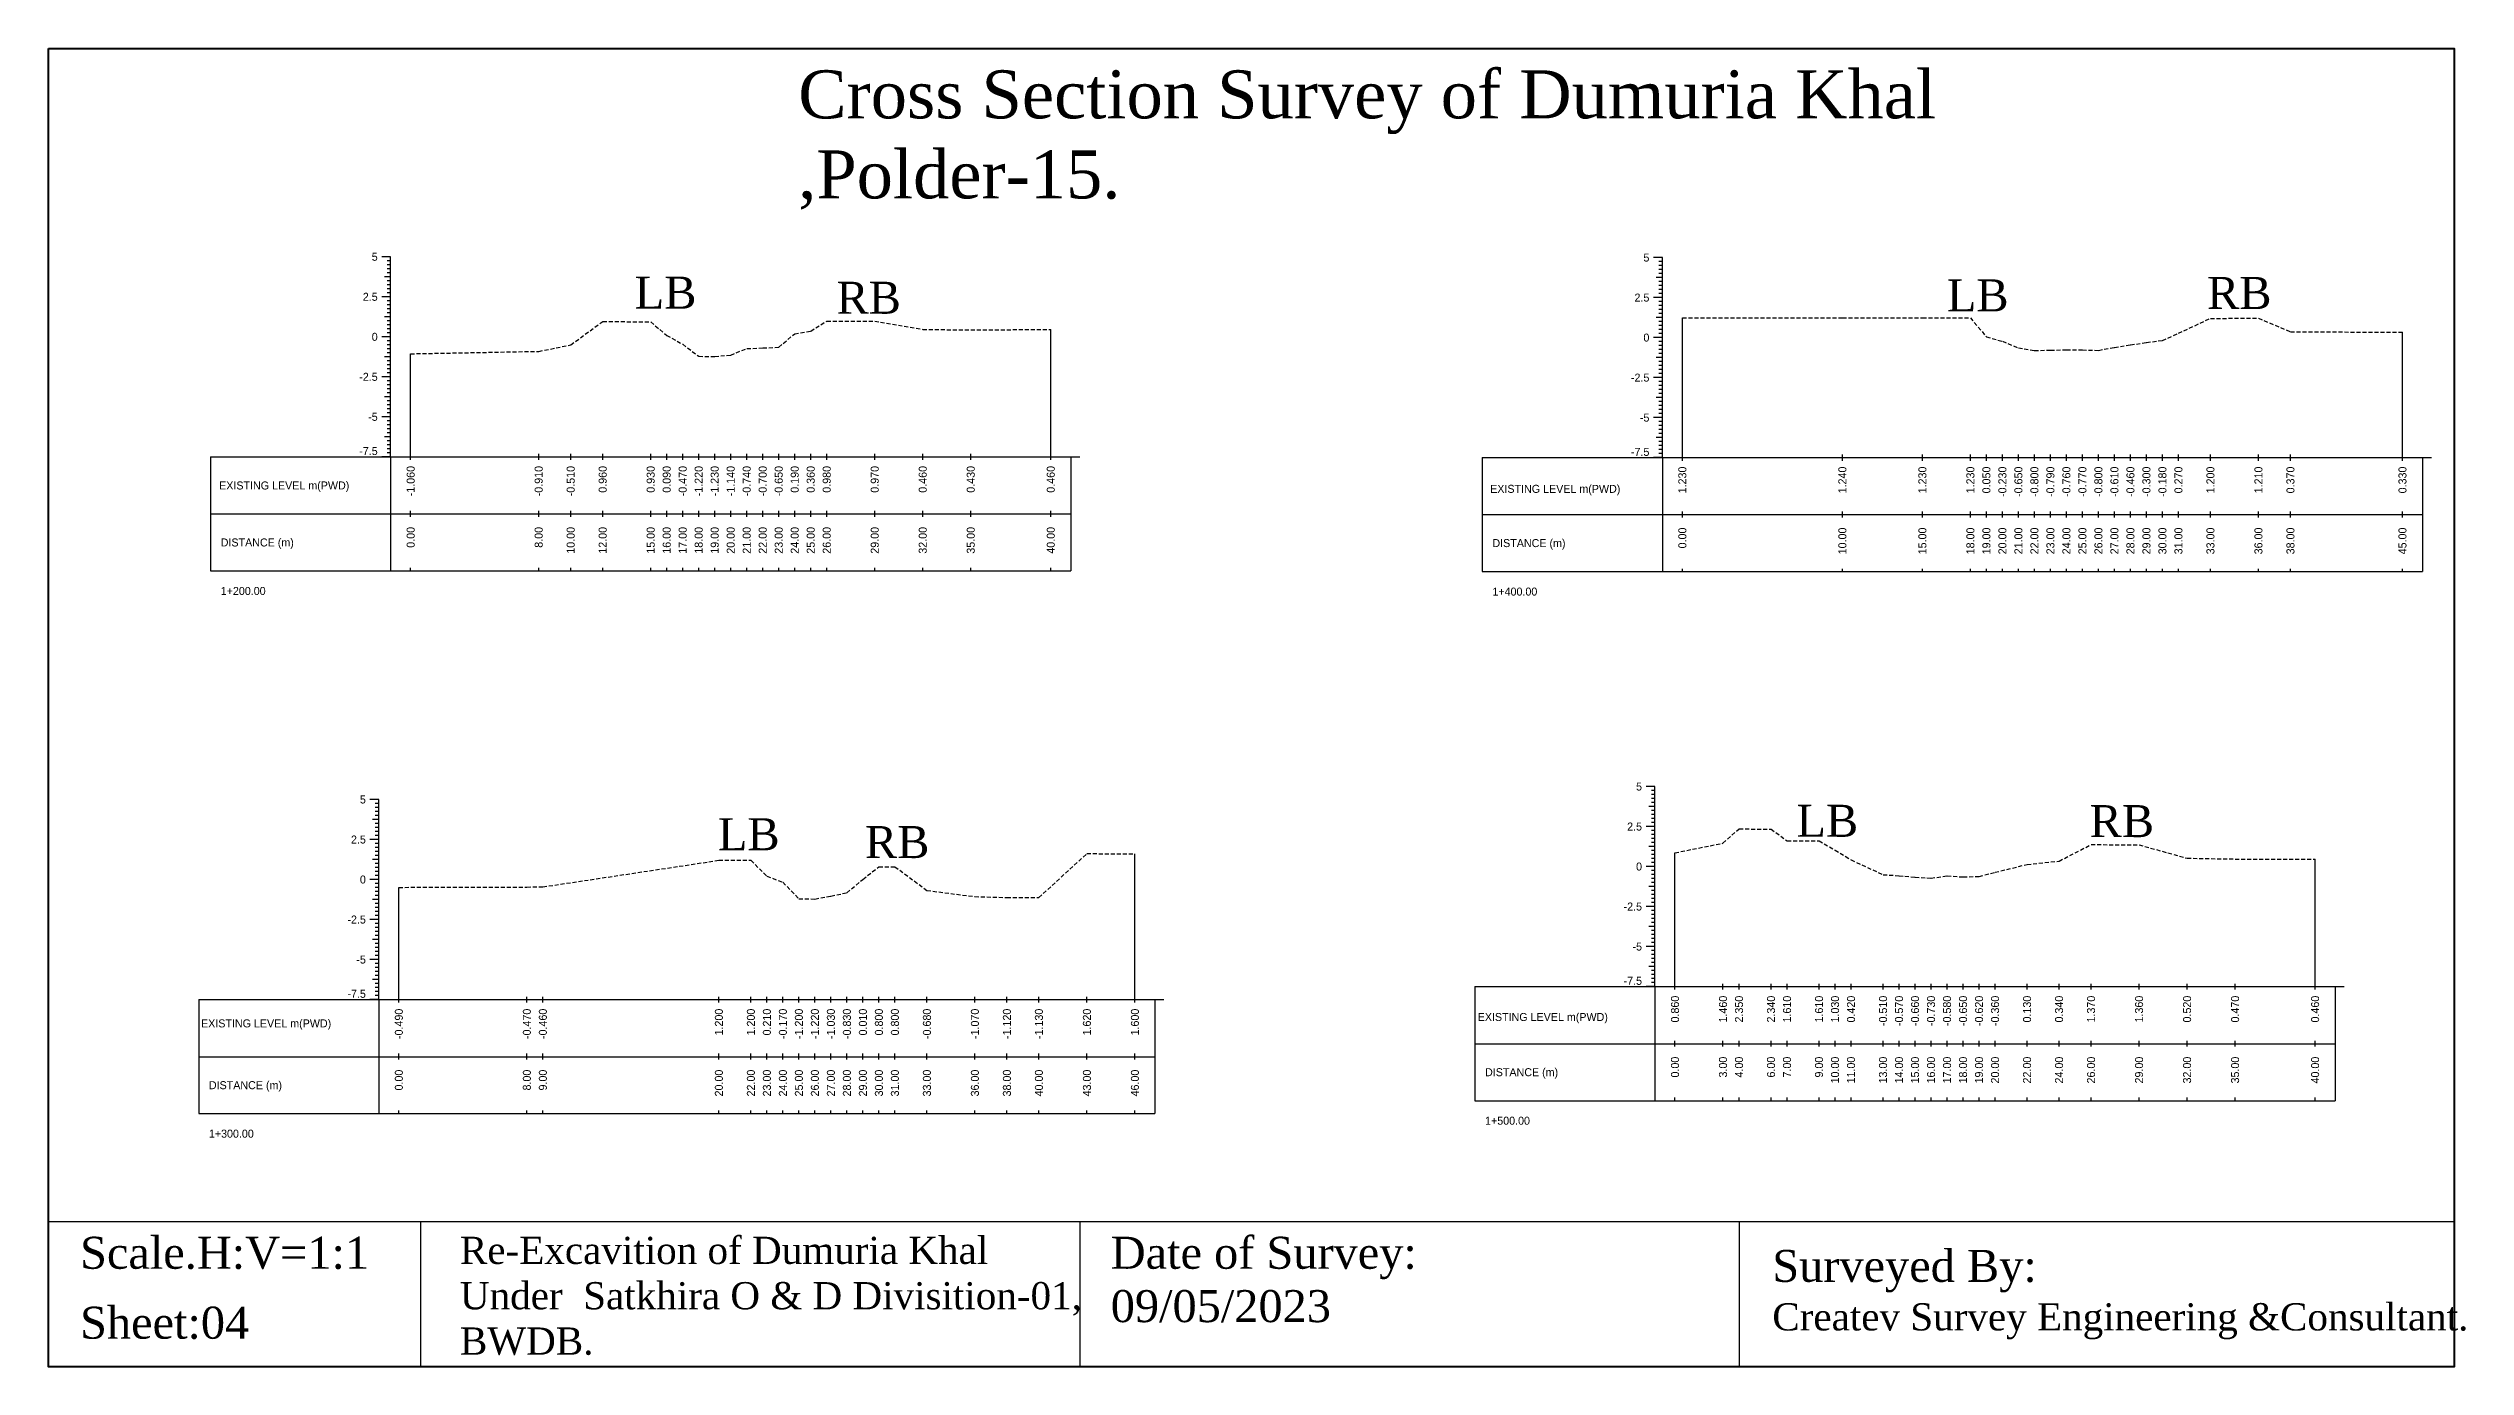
# Model space of a CAD drawing. Header units: inches. Extents: x 2917 to 4535, y -1482 to -1060.
# Drawn here: x 2917.3 to 3068.3, y -1445.1 to -1362.7 of the extents above; entities that cross this region are included whole.
import ezdxf
from ezdxf.enums import TextEntityAlignment as Align

# ---------------------------------------------------------------- set-up
doc = ezdxf.new("R2010")
doc.units = ezdxf.units.IN
doc.header["$MEASUREMENT"] = 0
doc.linetypes.add('HIDDEN', pattern=[0.375, 0.25, -0.125])
doc.layers.add('CS_Drawing', color=7, linetype='Continuous')
doc.layers.add('GL', color=3, linetype='HIDDEN')
doc.styles.add('romans', font='romans.shx')

msp = doc.modelspace()

# ---------------------------------------------------------------- linework, layer by layer
at = {"color": 4, "lineweight": 40}
msp.add_lwpolyline([(2917.28, -1362.74), (3067.62, -1362.74), (3067.62, -1445.11), (2917.28, -1445.11)], close=True, dxfattribs=at)
for points in [[(3067.62, -1362.74), (3067.62, -1445.11)], [(2917.28, -1436.03), (3067.62, -1436.03)], [(2917.28, -1436.03), (2917.28, -1445.11)], [(2940.53, -1436.03), (2940.53, -1445.11)], [(2981.73, -1436.03), (2981.73, -1445.11)], [(3022.93, -1436.03), (3022.93, -1445.11)]]:
    msp.add_lwpolyline(points)
at = {"layer": 'CS_Drawing'}
for p, q in [((2938.67, -1375.76), (2938.11, -1375.76)), ((2938.67, -1375.76), (2938.28, -1375.76)), ((2938.67, -1375.76), (2938.45, -1375.76)), ((2938.67, -1376.01), (2938.45, -1376.01)), ((2938.67, -1388.26), (2938.67, -1375.76)), ((3018.14, -1375.81), (3017.58, -1375.81)), ((3018.14, -1375.81), (3017.75, -1375.81)), ((3018.14, -1375.81), (3017.92, -1375.81)), ((3018.14, -1376.06), (3017.92, -1376.06)), ((3018.14, -1388.31), (3018.14, -1375.81)), ((2938.67, -1377.01), (2938.28, -1377.01)), ((2938.67, -1376.26), (2938.45, -1376.26)), ((2938.67, -1376.51), (2938.45, -1376.51)), ((2938.67, -1376.76), (2938.45, -1376.76)), ((2938.67, -1377.01), (2938.45, -1377.01)), ((2938.67, -1377.26), (2938.45, -1377.26)), ((2938.67, -1377.51), (2938.45, -1377.51)), ((3018.14, -1377.06), (3017.75, -1377.06)), ((3018.14, -1376.31), (3017.92, -1376.31)), ((3018.14, -1376.56), (3017.92, -1376.56)), ((3018.14, -1376.81), (3017.92, -1376.81)), ((3018.14, -1377.06), (3017.92, -1377.06)), ((3018.14, -1377.31), (3017.92, -1377.31)), ((3018.14, -1377.56), (3017.92, -1377.56)), ((2938.67, -1378.26), (2938.11, -1378.26)), ((2938.67, -1378.26), (2938.28, -1378.26)), ((2938.67, -1377.76), (2938.45, -1377.76)), ((2938.67, -1378.01), (2938.45, -1378.01)), ((2938.67, -1378.26), (2938.45, -1378.26)), ((2938.67, -1378.51), (2938.45, -1378.51)), ((2938.67, -1378.76), (2938.45, -1378.76)), ((2938.67, -1379.01), (2938.45, -1379.01)), ((3018.14, -1378.31), (3017.58, -1378.31)), ((3018.14, -1378.31), (3017.75, -1378.31)), ((3018.14, -1377.81), (3017.92, -1377.81)), ((3018.14, -1378.06), (3017.92, -1378.06)), ((3018.14, -1378.31), (3017.92, -1378.31)), ((3018.14, -1378.56), (3017.92, -1378.56)), ((3018.14, -1378.81), (3017.92, -1378.81)), ((3018.14, -1379.06), (3017.92, -1379.06)), ((2938.67, -1379.51), (2938.28, -1379.51)), ((2938.67, -1379.26), (2938.45, -1379.26)), ((2938.67, -1379.51), (2938.45, -1379.51)), ((2938.67, -1379.76), (2938.45, -1379.76)), ((2938.67, -1380.01), (2938.45, -1380.01)), ((2938.67, -1380.26), (2938.45, -1380.26)), ((2938.67, -1380.51), (2938.45, -1380.51)), ((2979.92, -1388.26), (2979.92, -1380.3)), ((3018.14, -1379.56), (3017.75, -1379.56)), ((3018.14, -1379.31), (3017.92, -1379.31)), ((3018.14, -1379.56), (3017.92, -1379.56)), ((3018.14, -1379.81), (3017.92, -1379.81)), ((3018.14, -1380.06), (3017.92, -1380.06)), ((3018.14, -1380.31), (3017.92, -1380.31)), ((3018.14, -1380.56), (3017.92, -1380.56)), ((3019.39, -1388.31), (3019.39, -1379.58)), ((3064.39, -1388.31), (3064.39, -1380.48)), ((2938.67, -1380.76), (2938.11, -1380.76)), ((2938.67, -1380.76), (2938.28, -1380.76)), ((2938.67, -1382.01), (2938.28, -1382.01)), ((2938.67, -1380.76), (2938.45, -1380.76)), ((2938.67, -1381.01), (2938.45, -1381.01)), ((2938.67, -1381.26), (2938.45, -1381.26)), ((2938.67, -1381.51), (2938.45, -1381.51)), ((2938.67, -1381.76), (2938.45, -1381.76)), ((2938.67, -1382.01), (2938.45, -1382.01)), ((2939.92, -1388.26), (2939.92, -1381.82)), ((3018.14, -1380.81), (3017.58, -1380.81)), ((3018.14, -1380.81), (3017.75, -1380.81)), ((3018.14, -1382.06), (3017.75, -1382.06)), ((3018.14, -1380.81), (3017.92, -1380.81)), ((3018.14, -1381.06), (3017.92, -1381.06)), ((3018.14, -1381.31), (3017.92, -1381.31)), ((3018.14, -1381.56), (3017.92, -1381.56)), ((3018.14, -1381.81), (3017.92, -1381.81)), ((3018.14, -1382.06), (3017.92, -1382.06)), ((2938.67, -1383.26), (2938.11, -1383.26)), ((2938.67, -1383.26), (2938.28, -1383.26)), ((2938.67, -1382.26), (2938.45, -1382.26)), ((2938.67, -1382.51), (2938.45, -1382.51)), ((2938.67, -1382.76), (2938.45, -1382.76)), ((2938.67, -1383.01), (2938.45, -1383.01)), ((2938.67, -1383.26), (2938.45, -1383.26)), ((2938.67, -1383.51), (2938.45, -1383.51)), ((3018.14, -1383.31), (3017.58, -1383.31)), ((3018.14, -1383.31), (3017.75, -1383.31)), ((3018.14, -1382.31), (3017.92, -1382.31)), ((3018.14, -1382.56), (3017.92, -1382.56)), ((3018.14, -1382.81), (3017.92, -1382.81)), ((3018.14, -1383.06), (3017.92, -1383.06)), ((3018.14, -1383.31), (3017.92, -1383.31)), ((3018.14, -1383.56), (3017.92, -1383.56)), ((2938.67, -1384.51), (2938.28, -1384.51)), ((2938.67, -1383.76), (2938.45, -1383.76)), ((2938.67, -1384.01), (2938.45, -1384.01)), ((2938.67, -1384.26), (2938.45, -1384.26)), ((2938.67, -1384.51), (2938.45, -1384.51)), ((2938.67, -1384.76), (2938.45, -1384.76)), ((2938.67, -1385.01), (2938.45, -1385.01)), ((3018.14, -1384.56), (3017.75, -1384.56)), ((3018.14, -1383.81), (3017.92, -1383.81)), ((3018.14, -1384.06), (3017.92, -1384.06)), ((3018.14, -1384.31), (3017.92, -1384.31)), ((3018.14, -1384.56), (3017.92, -1384.56)), ((3018.14, -1384.81), (3017.92, -1384.81)), ((3018.14, -1385.06), (3017.92, -1385.06)), ((2938.67, -1385.76), (2938.11, -1385.76)), ((2938.67, -1385.76), (2938.28, -1385.76)), ((2938.67, -1385.26), (2938.45, -1385.26)), ((2938.67, -1385.51), (2938.45, -1385.51)), ((2938.67, -1385.76), (2938.45, -1385.76)), ((2938.67, -1386.01), (2938.45, -1386.01)), ((2938.67, -1386.26), (2938.45, -1386.26)), ((2938.67, -1386.51), (2938.45, -1386.51)), ((3018.14, -1385.81), (3017.58, -1385.81)), ((3018.14, -1385.81), (3017.75, -1385.81)), ((3018.14, -1385.31), (3017.92, -1385.31)), ((3018.14, -1385.56), (3017.92, -1385.56)), ((3018.14, -1385.81), (3017.92, -1385.81)), ((3018.14, -1386.06), (3017.92, -1386.06)), ((3018.14, -1386.31), (3017.92, -1386.31)), ((3018.14, -1386.56), (3017.92, -1386.56)), ((2938.67, -1387.01), (2938.28, -1387.01)), ((2938.67, -1386.76), (2938.45, -1386.76)), ((2938.67, -1387.01), (2938.45, -1387.01)), ((2938.67, -1387.26), (2938.45, -1387.26)), ((2938.67, -1387.51), (2938.45, -1387.51)), ((2938.67, -1387.76), (2938.45, -1387.76)), ((2938.67, -1388.01), (2938.45, -1388.01)), ((2939.92, -1388.45), (2939.92, -1388.08)), ((2947.92, -1388.45), (2947.92, -1388.08)), ((2949.92, -1388.45), (2949.92, -1388.08)), ((2951.92, -1388.45), (2951.92, -1388.08)), ((2954.92, -1388.45), (2954.92, -1388.08)), ((2955.92, -1388.45), (2955.92, -1388.08)), ((2956.92, -1388.45), (2956.92, -1388.08)), ((2957.92, -1388.45), (2957.92, -1388.08)), ((2958.92, -1388.45), (2958.92, -1388.08)), ((2959.92, -1388.45), (2959.92, -1388.08)), ((2960.92, -1388.45), (2960.92, -1388.08)), ((2961.92, -1388.45), (2961.92, -1388.08)), ((2962.92, -1388.45), (2962.92, -1388.08)), ((2963.92, -1388.45), (2963.92, -1388.08)), ((2964.92, -1388.45), (2964.92, -1388.08)), ((2965.92, -1388.45), (2965.92, -1388.08)), ((2968.92, -1388.45), (2968.92, -1388.08)), ((2971.92, -1388.45), (2971.92, -1388.08)), ((2974.92, -1388.45), (2974.92, -1388.08)), ((2979.92, -1388.45), (2979.92, -1388.08)), ((3018.14, -1387.06), (3017.75, -1387.06)), ((3018.14, -1386.81), (3017.92, -1386.81)), ((3018.14, -1387.06), (3017.92, -1387.06)), ((3018.14, -1387.31), (3017.92, -1387.31)), ((3018.14, -1387.56), (3017.92, -1387.56)), ((3018.14, -1387.81), (3017.92, -1387.81)), ((3018.14, -1388.06), (3017.92, -1388.06)), ((3019.39, -1388.5), (3019.39, -1388.12)), ((3029.39, -1388.5), (3029.39, -1388.12)), ((3034.39, -1388.5), (3034.39, -1388.12)), ((3037.39, -1388.5), (3037.39, -1388.12)), ((3038.39, -1388.5), (3038.39, -1388.12)), ((3039.39, -1388.5), (3039.39, -1388.12)), ((3040.39, -1388.5), (3040.39, -1388.12)), ((3041.39, -1388.5), (3041.39, -1388.12)), ((3042.39, -1388.5), (3042.39, -1388.12)), ((3043.39, -1388.5), (3043.39, -1388.12)), ((3044.39, -1388.5), (3044.39, -1388.12)), ((3045.39, -1388.5), (3045.39, -1388.12)), ((3046.39, -1388.5), (3046.39, -1388.12)), ((3047.39, -1388.5), (3047.39, -1388.12)), ((3048.39, -1388.5), (3048.39, -1388.12)), ((3049.39, -1388.5), (3049.39, -1388.12)), ((3050.39, -1388.5), (3050.39, -1388.12)), ((3052.39, -1388.5), (3052.39, -1388.12)), ((3055.39, -1388.5), (3055.39, -1388.12)), ((3057.39, -1388.5), (3057.39, -1388.12)), ((3064.39, -1388.5), (3064.39, -1388.12)), ((2927.42, -1388.26), (2938.67, -1388.26)), ((2927.42, -1388.26), (2927.42, -1395.39)), ((2938.67, -1388.26), (2938.11, -1388.26)), ((2938.67, -1388.26), (2938.28, -1388.26)), ((2938.67, -1388.26), (2938.45, -1388.26)), ((2938.67, -1388.26), (2981.17, -1388.26)), ((2938.67, -1388.26), (2938.67, -1395.39)), ((2981.17, -1388.26), (2981.74, -1388.26)), ((2981.17, -1388.26), (2981.57, -1388.26)), ((2981.17, -1388.26), (2981.4, -1388.26)), ((2981.17, -1388.26), (2981.17, -1395.39)), ((3006.89, -1388.31), (3018.14, -1388.31)), ((3006.89, -1388.31), (3006.89, -1395.43)), ((3018.14, -1388.31), (3017.58, -1388.31)), ((3018.14, -1388.31), (3017.75, -1388.31)), ((3018.14, -1388.31), (3017.92, -1388.31)), ((3018.14, -1388.31), (3065.64, -1388.31)), ((3018.14, -1388.31), (3018.14, -1395.43)), ((3065.64, -1388.31), (3066.21, -1388.31)), ((3065.64, -1388.31), (3066.04, -1388.31)), ((3065.64, -1388.31), (3065.87, -1388.31)), ((3065.64, -1388.31), (3065.64, -1395.43)), ((2927.42, -1391.83), (2938.67, -1391.83)), ((2938.67, -1391.83), (2981.17, -1391.83)), ((2938.67, -1391.83), (2981.17, -1391.83)), ((2939.92, -1392.01), (2939.92, -1391.64)), ((2947.92, -1392.01), (2947.92, -1391.64)), ((2949.92, -1392.01), (2949.92, -1391.64)), ((2951.92, -1392.01), (2951.92, -1391.64)), ((2954.92, -1392.01), (2954.92, -1391.64)), ((2955.92, -1392.01), (2955.92, -1391.64)), ((2956.92, -1392.01), (2956.92, -1391.64)), ((2957.92, -1392.01), (2957.92, -1391.64)), ((2958.92, -1392.01), (2958.92, -1391.64)), ((2959.92, -1392.01), (2959.92, -1391.64)), ((2960.92, -1392.01), (2960.92, -1391.64)), ((2961.92, -1392.01), (2961.92, -1391.64)), ((2962.92, -1392.01), (2962.92, -1391.64)), ((2963.92, -1392.01), (2963.92, -1391.64)), ((2964.92, -1392.01), (2964.92, -1391.64)), ((2965.92, -1392.01), (2965.92, -1391.64)), ((2968.92, -1392.01), (2968.92, -1391.64)), ((2971.92, -1392.01), (2971.92, -1391.64)), ((2974.92, -1392.01), (2974.92, -1391.64)), ((2979.92, -1392.01), (2979.92, -1391.64)), ((3006.89, -1391.87), (3018.14, -1391.87)), ((3018.14, -1391.87), (3065.64, -1391.87)), ((3018.14, -1391.87), (3065.64, -1391.87)), ((3019.39, -1392.06), (3019.39, -1391.68)), ((3029.39, -1392.06), (3029.39, -1391.68)), ((3034.39, -1392.06), (3034.39, -1391.68)), ((3037.39, -1392.06), (3037.39, -1391.68)), ((3038.39, -1392.06), (3038.39, -1391.68)), ((3039.39, -1392.06), (3039.39, -1391.68)), ((3040.39, -1392.06), (3040.39, -1391.68)), ((3041.39, -1392.06), (3041.39, -1391.68)), ((3042.39, -1392.06), (3042.39, -1391.68)), ((3043.39, -1392.06), (3043.39, -1391.68)), ((3044.39, -1392.06), (3044.39, -1391.68)), ((3045.39, -1392.06), (3045.39, -1391.68)), ((3046.39, -1392.06), (3046.39, -1391.68)), ((3047.39, -1392.06), (3047.39, -1391.68)), ((3048.39, -1392.06), (3048.39, -1391.68)), ((3049.39, -1392.06), (3049.39, -1391.68)), ((3050.39, -1392.06), (3050.39, -1391.68)), ((3052.39, -1392.06), (3052.39, -1391.68)), ((3055.39, -1392.06), (3055.39, -1391.68)), ((3057.39, -1392.06), (3057.39, -1391.68)), ((3064.39, -1392.06), (3064.39, -1391.68)), ((2927.42, -1395.39), (2938.67, -1395.39)), ((2938.67, -1395.39), (2981.17, -1395.39)), ((2939.92, -1395.39), (2939.92, -1395.2)), ((2947.92, -1395.39), (2947.92, -1395.2)), ((2949.92, -1395.39), (2949.92, -1395.2)), ((2951.92, -1395.39), (2951.92, -1395.2)), ((2954.92, -1395.39), (2954.92, -1395.2)), ((2955.92, -1395.39), (2955.92, -1395.2)), ((2956.92, -1395.39), (2956.92, -1395.2)), ((2957.92, -1395.39), (2957.92, -1395.2)), ((2958.92, -1395.39), (2958.92, -1395.2)), ((2959.92, -1395.39), (2959.92, -1395.2)), ((2960.92, -1395.39), (2960.92, -1395.2)), ((2961.92, -1395.39), (2961.92, -1395.2)), ((2962.92, -1395.39), (2962.92, -1395.2)), ((2963.92, -1395.39), (2963.92, -1395.2)), ((2964.92, -1395.39), (2964.92, -1395.2)), ((2965.92, -1395.39), (2965.92, -1395.2)), ((2968.92, -1395.39), (2968.92, -1395.2)), ((2971.92, -1395.39), (2971.92, -1395.2)), ((2974.92, -1395.39), (2974.92, -1395.2)), ((2979.92, -1395.39), (2979.92, -1395.2)), ((3006.89, -1395.43), (3018.14, -1395.43)), ((3018.14, -1395.43), (3065.64, -1395.43)), ((3019.39, -1395.43), (3019.39, -1395.25)), ((3029.39, -1395.43), (3029.39, -1395.25)), ((3034.39, -1395.43), (3034.39, -1395.25)), ((3037.39, -1395.43), (3037.39, -1395.25)), ((3038.39, -1395.43), (3038.39, -1395.25)), ((3039.39, -1395.43), (3039.39, -1395.25)), ((3040.39, -1395.43), (3040.39, -1395.25)), ((3041.39, -1395.43), (3041.39, -1395.25)), ((3042.39, -1395.43), (3042.39, -1395.25)), ((3043.39, -1395.43), (3043.39, -1395.25)), ((3044.39, -1395.43), (3044.39, -1395.25)), ((3045.39, -1395.43), (3045.39, -1395.25)), ((3046.39, -1395.43), (3046.39, -1395.25)), ((3047.39, -1395.43), (3047.39, -1395.25)), ((3048.39, -1395.43), (3048.39, -1395.25)), ((3049.39, -1395.43), (3049.39, -1395.25)), ((3050.39, -1395.43), (3050.39, -1395.25)), ((3052.39, -1395.43), (3052.39, -1395.25)), ((3055.39, -1395.43), (3055.39, -1395.25)), ((3057.39, -1395.43), (3057.39, -1395.25)), ((3064.39, -1395.43), (3064.39, -1395.25)), ((3017.68, -1408.86), (3017.12, -1408.86)), ((3017.68, -1408.86), (3017.29, -1408.86)), ((3017.68, -1408.86), (3017.46, -1408.86)), ((3017.68, -1409.11), (3017.46, -1409.11)), ((3017.68, -1409.36), (3017.46, -1409.36)), ((3017.68, -1421.36), (3017.68, -1408.86)), ((2937.93, -1409.67), (2937.37, -1409.67)), ((2937.93, -1409.67), (2937.54, -1409.67)), ((2937.93, -1409.67), (2937.71, -1409.67)), ((2937.93, -1409.92), (2937.71, -1409.92)), ((2937.93, -1410.17), (2937.71, -1410.17)), ((2937.93, -1410.42), (2937.71, -1410.42)), ((2937.93, -1410.67), (2937.71, -1410.67)), ((2937.93, -1422.17), (2937.93, -1409.67)), ((3017.68, -1410.11), (3017.29, -1410.11)), ((3017.68, -1409.61), (3017.46, -1409.61)), ((3017.68, -1409.86), (3017.46, -1409.86)), ((3017.68, -1410.11), (3017.46, -1410.11)), ((3017.68, -1410.36), (3017.46, -1410.36)), ((3017.68, -1410.61), (3017.46, -1410.61)), ((3017.68, -1410.86), (3017.46, -1410.86)), ((2937.93, -1412.17), (2937.37, -1412.17)), ((2937.93, -1410.92), (2937.54, -1410.92)), ((2937.93, -1412.17), (2937.54, -1412.17)), ((2937.93, -1410.92), (2937.71, -1410.92)), ((2937.93, -1411.17), (2937.71, -1411.17)), ((2937.93, -1411.42), (2937.71, -1411.42)), ((2937.93, -1411.67), (2937.71, -1411.67)), ((2937.93, -1411.92), (2937.71, -1411.92)), ((2937.93, -1412.17), (2937.71, -1412.17)), ((3017.68, -1411.36), (3017.12, -1411.36)), ((3017.68, -1411.36), (3017.29, -1411.36)), ((3017.68, -1411.11), (3017.46, -1411.11)), ((3017.68, -1411.36), (3017.46, -1411.36)), ((3017.68, -1411.61), (3017.46, -1411.61)), ((3017.68, -1411.86), (3017.46, -1411.86)), ((3017.68, -1412.11), (3017.46, -1412.11)), ((3017.68, -1412.36), (3017.46, -1412.36)), ((2937.93, -1413.42), (2937.54, -1413.42)), ((2937.93, -1412.42), (2937.71, -1412.42)), ((2937.93, -1412.67), (2937.71, -1412.67)), ((2937.93, -1412.92), (2937.71, -1412.92)), ((2937.93, -1413.17), (2937.71, -1413.17)), ((2937.93, -1413.42), (2937.71, -1413.42)), ((2937.93, -1413.67), (2937.71, -1413.67)), ((2937.93, -1413.92), (2937.71, -1413.92)), ((2985.18, -1422.17), (2985.18, -1413.07)), ((3017.68, -1413.86), (3017.12, -1413.86)), ((3017.68, -1412.61), (3017.29, -1412.61)), ((3017.68, -1413.86), (3017.29, -1413.86)), ((3017.68, -1412.61), (3017.46, -1412.61)), ((3017.68, -1412.86), (3017.46, -1412.86)), ((3017.68, -1413.11), (3017.46, -1413.11)), ((3017.68, -1413.36), (3017.46, -1413.36)), ((3017.68, -1413.61), (3017.46, -1413.61)), ((3017.68, -1413.86), (3017.46, -1413.86)), ((3018.93, -1421.36), (3018.93, -1413)), ((3058.93, -1421.36), (3058.93, -1413.4)), ((2937.93, -1414.67), (2937.37, -1414.67)), ((2937.93, -1414.67), (2937.54, -1414.67)), ((2937.93, -1414.17), (2937.71, -1414.17)), ((2937.93, -1414.42), (2937.71, -1414.42)), ((2937.93, -1414.67), (2937.71, -1414.67)), ((2937.93, -1414.92), (2937.71, -1414.92)), ((2937.93, -1415.17), (2937.71, -1415.17)), ((2937.93, -1415.42), (2937.71, -1415.42)), ((2939.18, -1422.17), (2939.18, -1415.16)), ((3017.68, -1415.11), (3017.29, -1415.11)), ((3017.68, -1414.11), (3017.46, -1414.11)), ((3017.68, -1414.36), (3017.46, -1414.36)), ((3017.68, -1414.61), (3017.46, -1414.61)), ((3017.68, -1414.86), (3017.46, -1414.86)), ((3017.68, -1415.11), (3017.46, -1415.11)), ((3017.68, -1415.36), (3017.46, -1415.36)), ((2937.93, -1415.92), (2937.54, -1415.92)), ((2937.93, -1415.67), (2937.71, -1415.67)), ((2937.93, -1415.92), (2937.71, -1415.92)), ((2937.93, -1416.17), (2937.71, -1416.17)), ((2937.93, -1416.42), (2937.71, -1416.42)), ((2937.93, -1416.67), (2937.71, -1416.67)), ((2937.93, -1416.92), (2937.71, -1416.92)), ((3017.68, -1416.36), (3017.12, -1416.36)), ((3017.68, -1416.36), (3017.29, -1416.36)), ((3017.68, -1415.61), (3017.46, -1415.61)), ((3017.68, -1415.86), (3017.46, -1415.86)), ((3017.68, -1416.11), (3017.46, -1416.11)), ((3017.68, -1416.36), (3017.46, -1416.36)), ((3017.68, -1416.61), (3017.46, -1416.61)), ((3017.68, -1416.86), (3017.46, -1416.86)), ((2937.93, -1417.17), (2937.37, -1417.17)), ((2937.93, -1417.17), (2937.54, -1417.17)), ((2937.93, -1418.42), (2937.54, -1418.42)), ((2937.93, -1417.17), (2937.71, -1417.17)), ((2937.93, -1417.42), (2937.71, -1417.42)), ((2937.93, -1417.67), (2937.71, -1417.67)), ((2937.93, -1417.92), (2937.71, -1417.92)), ((2937.93, -1418.17), (2937.71, -1418.17)), ((2937.93, -1418.42), (2937.71, -1418.42)), ((3017.68, -1417.61), (3017.29, -1417.61)), ((3017.68, -1417.11), (3017.46, -1417.11)), ((3017.68, -1417.36), (3017.46, -1417.36)), ((3017.68, -1417.61), (3017.46, -1417.61)), ((3017.68, -1417.86), (3017.46, -1417.86)), ((3017.68, -1418.11), (3017.46, -1418.11)), ((3017.68, -1418.36), (3017.46, -1418.36)), ((2937.93, -1419.67), (2937.37, -1419.67)), ((2937.93, -1419.67), (2937.54, -1419.67)), ((2937.93, -1418.67), (2937.71, -1418.67)), ((2937.93, -1418.92), (2937.71, -1418.92)), ((2937.93, -1419.17), (2937.71, -1419.17)), ((2937.93, -1419.42), (2937.71, -1419.42)), ((2937.93, -1419.67), (2937.71, -1419.67)), ((2937.93, -1419.92), (2937.71, -1419.92)), ((3017.68, -1418.86), (3017.12, -1418.86)), ((3017.68, -1418.86), (3017.29, -1418.86)), ((3017.68, -1418.61), (3017.46, -1418.61)), ((3017.68, -1418.86), (3017.46, -1418.86)), ((3017.68, -1419.11), (3017.46, -1419.11)), ((3017.68, -1419.36), (3017.46, -1419.36)), ((3017.68, -1419.61), (3017.46, -1419.61)), ((3017.68, -1419.86), (3017.46, -1419.86)), ((2937.93, -1420.92), (2937.54, -1420.92)), ((2937.93, -1420.17), (2937.71, -1420.17)), ((2937.93, -1420.42), (2937.71, -1420.42)), ((2937.93, -1420.67), (2937.71, -1420.67)), ((2937.93, -1420.92), (2937.71, -1420.92)), ((2937.93, -1421.17), (2937.71, -1421.17)), ((2937.93, -1421.42), (2937.71, -1421.42)), ((3006.43, -1421.36), (3017.68, -1421.36)), ((3006.43, -1421.36), (3006.43, -1428.49)), ((3017.68, -1421.36), (3017.12, -1421.36)), ((3017.68, -1420.11), (3017.29, -1420.11)), ((3017.68, -1421.36), (3017.29, -1421.36)), ((3017.68, -1420.11), (3017.46, -1420.11)), ((3017.68, -1420.36), (3017.46, -1420.36)), ((3017.68, -1420.61), (3017.46, -1420.61)), ((3017.68, -1420.86), (3017.46, -1420.86)), ((3017.68, -1421.11), (3017.46, -1421.11)), ((3017.68, -1421.36), (3017.46, -1421.36)), ((3017.68, -1421.36), (3060.18, -1421.36)), ((3017.68, -1421.36), (3017.68, -1428.49)), ((3018.93, -1421.55), (3018.93, -1421.18)), ((3021.93, -1421.55), (3021.93, -1421.18)), ((3022.93, -1421.55), (3022.93, -1421.18)), ((3024.93, -1421.55), (3024.93, -1421.18)), ((3025.93, -1421.55), (3025.93, -1421.18)), ((3027.93, -1421.55), (3027.93, -1421.18)), ((3028.93, -1421.55), (3028.93, -1421.18)), ((3029.93, -1421.55), (3029.93, -1421.18)), ((3031.93, -1421.55), (3031.93, -1421.18)), ((3032.93, -1421.55), (3032.93, -1421.18)), ((3033.93, -1421.55), (3033.93, -1421.18)), ((3034.93, -1421.55), (3034.93, -1421.18)), ((3035.93, -1421.55), (3035.93, -1421.18)), ((3036.93, -1421.55), (3036.93, -1421.18)), ((3037.93, -1421.55), (3037.93, -1421.18)), ((3038.93, -1421.55), (3038.93, -1421.18)), ((3040.93, -1421.55), (3040.93, -1421.18)), ((3042.93, -1421.55), (3042.93, -1421.18)), ((3044.93, -1421.55), (3044.93, -1421.18)), ((3047.93, -1421.55), (3047.93, -1421.18)), ((3050.93, -1421.55), (3050.93, -1421.18)), ((3053.93, -1421.55), (3053.93, -1421.18)), ((3058.93, -1421.55), (3058.93, -1421.18)), ((3060.18, -1421.36), (3060.75, -1421.36)), ((3060.18, -1421.36), (3060.58, -1421.36)), ((3060.18, -1421.36), (3060.41, -1421.36)), ((3060.18, -1421.36), (3060.18, -1428.49)), ((2926.68, -1422.17), (2937.93, -1422.17)), ((2926.68, -1422.17), (2926.68, -1429.3)), ((2937.93, -1422.17), (2937.37, -1422.17)), ((2937.93, -1422.17), (2937.54, -1422.17)), ((2937.93, -1421.67), (2937.71, -1421.67)), ((2937.93, -1421.92), (2937.71, -1421.92)), ((2937.93, -1422.17), (2937.71, -1422.17)), ((2937.93, -1422.17), (2986.43, -1422.17)), ((2937.93, -1422.17), (2937.93, -1429.3)), ((2939.18, -1422.36), (2939.18, -1421.99)), ((2947.18, -1422.36), (2947.18, -1421.99)), ((2948.18, -1422.36), (2948.18, -1421.99)), ((2959.18, -1422.36), (2959.18, -1421.99)), ((2961.18, -1422.36), (2961.18, -1421.99)), ((2962.18, -1422.36), (2962.18, -1421.99)), ((2963.18, -1422.36), (2963.18, -1421.99)), ((2964.18, -1422.36), (2964.18, -1421.99)), ((2965.18, -1422.36), (2965.18, -1421.99)), ((2966.18, -1422.36), (2966.18, -1421.99)), ((2967.18, -1422.36), (2967.18, -1421.99)), ((2968.18, -1422.36), (2968.18, -1421.99)), ((2969.18, -1422.36), (2969.18, -1421.99)), ((2970.18, -1422.36), (2970.18, -1421.99)), ((2972.18, -1422.36), (2972.18, -1421.99)), ((2975.18, -1422.36), (2975.18, -1421.99)), ((2977.18, -1422.36), (2977.18, -1421.99)), ((2979.18, -1422.36), (2979.18, -1421.99)), ((2982.18, -1422.36), (2982.18, -1421.99)), ((2985.18, -1422.36), (2985.18, -1421.99)), ((2986.43, -1422.17), (2986.99, -1422.17)), ((2986.43, -1422.17), (2986.82, -1422.17)), ((2986.43, -1422.17), (2986.66, -1422.17)), ((2986.43, -1422.17), (2986.43, -1429.3)), ((2926.68, -1425.74), (2937.93, -1425.74)), ((2937.93, -1425.74), (2986.43, -1425.74)), ((2937.93, -1425.74), (2986.43, -1425.74)), ((2939.18, -1425.92), (2939.18, -1425.55)), ((2947.18, -1425.92), (2947.18, -1425.55)), ((2948.18, -1425.92), (2948.18, -1425.55)), ((2959.18, -1425.92), (2959.18, -1425.55)), ((2961.18, -1425.92), (2961.18, -1425.55)), ((2962.18, -1425.92), (2962.18, -1425.55)), ((2963.18, -1425.92), (2963.18, -1425.55)), ((2964.18, -1425.92), (2964.18, -1425.55)), ((2965.18, -1425.92), (2965.18, -1425.55)), ((2966.18, -1425.92), (2966.18, -1425.55)), ((2967.18, -1425.92), (2967.18, -1425.55)), ((2968.18, -1425.92), (2968.18, -1425.55)), ((2969.18, -1425.92), (2969.18, -1425.55)), ((2970.18, -1425.92), (2970.18, -1425.55)), ((2972.18, -1425.92), (2972.18, -1425.55)), ((2975.18, -1425.92), (2975.18, -1425.55)), ((2977.18, -1425.92), (2977.18, -1425.55)), ((2979.18, -1425.92), (2979.18, -1425.55)), ((2982.18, -1425.92), (2982.18, -1425.55)), ((2985.18, -1425.92), (2985.18, -1425.55)), ((3006.43, -1424.93), (3017.68, -1424.93)), ((3017.68, -1424.93), (3060.18, -1424.93)), ((3017.68, -1424.93), (3060.18, -1424.93)), ((3018.93, -1425.11), (3018.93, -1424.74)), ((3021.93, -1425.11), (3021.93, -1424.74)), ((3022.93, -1425.11), (3022.93, -1424.74)), ((3024.93, -1425.11), (3024.93, -1424.74)), ((3025.93, -1425.11), (3025.93, -1424.74)), ((3027.93, -1425.11), (3027.93, -1424.74)), ((3028.93, -1425.11), (3028.93, -1424.74)), ((3029.93, -1425.11), (3029.93, -1424.74)), ((3031.93, -1425.11), (3031.93, -1424.74)), ((3032.93, -1425.11), (3032.93, -1424.74)), ((3033.93, -1425.11), (3033.93, -1424.74)), ((3034.93, -1425.11), (3034.93, -1424.74)), ((3035.93, -1425.11), (3035.93, -1424.74)), ((3036.93, -1425.11), (3036.93, -1424.74)), ((3037.93, -1425.11), (3037.93, -1424.74)), ((3038.93, -1425.11), (3038.93, -1424.74)), ((3040.93, -1425.11), (3040.93, -1424.74)), ((3042.93, -1425.11), (3042.93, -1424.74)), ((3044.93, -1425.11), (3044.93, -1424.74)), ((3047.93, -1425.11), (3047.93, -1424.74)), ((3050.93, -1425.11), (3050.93, -1424.74)), ((3053.93, -1425.11), (3053.93, -1424.74)), ((3058.93, -1425.11), (3058.93, -1424.74)), ((3006.43, -1428.49), (3017.68, -1428.49)), ((3017.68, -1428.49), (3060.18, -1428.49)), ((3018.93, -1428.49), (3018.93, -1428.3)), ((3021.93, -1428.49), (3021.93, -1428.3)), ((3022.93, -1428.49), (3022.93, -1428.3)), ((3024.93, -1428.49), (3024.93, -1428.3)), ((3025.93, -1428.49), (3025.93, -1428.3)), ((3027.93, -1428.49), (3027.93, -1428.3)), ((3028.93, -1428.49), (3028.93, -1428.3)), ((3029.93, -1428.49), (3029.93, -1428.3)), ((3031.93, -1428.49), (3031.93, -1428.3)), ((3032.93, -1428.49), (3032.93, -1428.3)), ((3033.93, -1428.49), (3033.93, -1428.3)), ((3034.93, -1428.49), (3034.93, -1428.3)), ((3035.93, -1428.49), (3035.93, -1428.3)), ((3036.93, -1428.49), (3036.93, -1428.3)), ((3037.93, -1428.49), (3037.93, -1428.3)), ((3038.93, -1428.49), (3038.93, -1428.3)), ((3040.93, -1428.49), (3040.93, -1428.3)), ((3042.93, -1428.49), (3042.93, -1428.3)), ((3044.93, -1428.49), (3044.93, -1428.3)), ((3047.93, -1428.49), (3047.93, -1428.3)), ((3050.93, -1428.49), (3050.93, -1428.3)), ((3053.93, -1428.49), (3053.93, -1428.3)), ((3058.93, -1428.49), (3058.93, -1428.3)), ((2926.68, -1429.3), (2937.93, -1429.3)), ((2937.93, -1429.3), (2986.43, -1429.3)), ((2939.18, -1429.3), (2939.18, -1429.11)), ((2947.18, -1429.3), (2947.18, -1429.11)), ((2948.18, -1429.3), (2948.18, -1429.11)), ((2959.18, -1429.3), (2959.18, -1429.11)), ((2961.18, -1429.3), (2961.18, -1429.11)), ((2962.18, -1429.3), (2962.18, -1429.11)), ((2963.18, -1429.3), (2963.18, -1429.11)), ((2964.18, -1429.3), (2964.18, -1429.11)), ((2965.18, -1429.3), (2965.18, -1429.11)), ((2966.18, -1429.3), (2966.18, -1429.11)), ((2967.18, -1429.3), (2967.18, -1429.11)), ((2968.18, -1429.3), (2968.18, -1429.11)), ((2969.18, -1429.3), (2969.18, -1429.11)), ((2970.18, -1429.3), (2970.18, -1429.11)), ((2972.18, -1429.3), (2972.18, -1429.11)), ((2975.18, -1429.3), (2975.18, -1429.11)), ((2977.18, -1429.3), (2977.18, -1429.11)), ((2979.18, -1429.3), (2979.18, -1429.11)), ((2982.18, -1429.3), (2982.18, -1429.11)), ((2985.18, -1429.3), (2985.18, -1429.11))]:
    msp.add_line(p, q, dxfattribs=at)
at = {"layer": 'GL'}
for points in [[(2939.92, -1381.82), (2947.92, -1381.67), (2949.92, -1381.27), (2951.92, -1379.8), (2954.92, -1379.83), (2955.92, -1380.67), (2956.92, -1381.23), (2957.92, -1381.98), (2958.92, -1381.99), (2959.92, -1381.9), (2960.92, -1381.5), (2961.92, -1381.46), (2962.92, -1381.41), (2963.92, -1380.57), (2964.92, -1380.4), (2965.92, -1379.78), (2968.92, -1379.79), (2971.92, -1380.3), (2974.92, -1380.33), (2979.92, -1380.3)], [(3019.39, -1379.58), (3029.39, -1379.57), (3034.39, -1379.58), (3037.39, -1379.58), (3038.39, -1380.76), (3039.39, -1381.04), (3040.39, -1381.46), (3041.39, -1381.61), (3042.39, -1381.6), (3043.39, -1381.57), (3044.39, -1381.58), (3045.39, -1381.61), (3046.39, -1381.42), (3047.39, -1381.27), (3048.39, -1381.11), (3049.39, -1380.99), (3050.39, -1380.54), (3052.39, -1379.61), (3055.39, -1379.6), (3057.39, -1380.44), (3064.39, -1380.48)], [(3018.93, -1413), (3021.93, -1412.4), (3022.93, -1411.51), (3024.93, -1411.52), (3025.93, -1412.25), (3027.93, -1412.25), (3028.93, -1412.83), (3029.93, -1413.44), (3031.93, -1414.37), (3032.93, -1414.43), (3033.93, -1414.52), (3034.93, -1414.59), (3035.93, -1414.44), (3036.93, -1414.51), (3037.93, -1414.48), (3038.93, -1414.22), (3040.93, -1413.73), (3042.93, -1413.52), (3044.93, -1412.49), (3047.93, -1412.5), (3050.93, -1413.34), (3053.93, -1413.39), (3058.93, -1413.4)], [(2939.18, -1415.16), (2947.18, -1415.14), (2948.18, -1415.13), (2959.18, -1413.47), (2961.18, -1413.47), (2962.18, -1414.46), (2963.18, -1414.84), (2964.18, -1415.87), (2965.18, -1415.89), (2966.18, -1415.7), (2967.18, -1415.5), (2968.18, -1414.66), (2969.18, -1413.87), (2970.18, -1413.87), (2972.18, -1415.35), (2975.18, -1415.74), (2977.18, -1415.79), (2979.18, -1415.8), (2982.18, -1413.05), (2985.18, -1413.07)]]:
    msp.add_lwpolyline(points, dxfattribs=at)

# ---------------------------------------------------------------- texts
at = {"attachment_point": 1, "style": 'romans'}
for s, insert, char_height, width in [('{\\fTimes New Roman|b0|i0|c0|p18;Cross Section Survey of Dumuria Khal ,Polder-15.}', (2964.14, -1364.11), 3, 72.2837), ('{\\fTimes New Roman|b0|i0|c0|p18;LB}', (2953.92, -1377), 2, 27.1477), ('{\\fTimes New Roman|b0|i0|c0|p18;RB}', (2966.53, -1377.32), 2, 27.1477), ('{\\fTimes New Roman|b0|i0|c0|p18;LB}', (3035.92, -1377.17), 2, 27.1477), ('{\\fTimes New Roman|b0|i0|c0|p18;RB}', (3052.18, -1377.02), 2, 27.1477), ('{\\fTimes New Roman|b0|i0|c0|p18;LB}', (2959.12, -1410.84), 2, 27.1477), ('{\\fTimes New Roman|b0|i0|c0|p18;LB}', (3026.52, -1410), 2, 27.1477), ('{\\fTimes New Roman|b0|i0|c0|p18;RB}', (3044.84, -1410.02), 2, 27.1477), ('{\\fTimes New Roman|b0|i0|c0|p18;RB}', (2968.31, -1411.33), 2, 27.1477), ('{\\fTimes New Roman|b0|i0|c0|p18;Scale.H:V=1:1}', (2919.26, -1436.99), 2, 22.2708), ('{\\fTimes New Roman|b0|i0|c0|p18;Re-Excavition of Dumuria Khal\\PUnder  Satkhira O & D Divisition-01, BWDB.}', (2943, -1436.99), 1.7, 38.8405), ('{\\fTimes New Roman|b0|i0|c0|p18;Date of Survey: 09/05/2023}', (2983.67, -1436.99), 2, 22.2708), ('{\\fTimes New Roman|b0|i0|c0|p18;Surveyed By:                                     \\H0.85x;Createv Survey Engineering &Consultant.}', (3025.01, -1437.81), 2, 45.2193), ('{\\fTimes New Roman|b0|i0|c0|p18;Sheet:04}', (2919.26, -1441.36), 2, 38.8405)]:
    msp.add_mtext(s, dxfattribs=dict(at, insert=insert, char_height=char_height, width=width))
at = {"layer": 'CS_Drawing'}
for s, p in [('5', (2937.86, -1375.76)), ('5', (3017.33, -1375.81)), ('2.5', (2937.86, -1378.26)), ('2.5', (3017.33, -1378.31)), ('0', (2937.86, -1380.76)), ('0', (3017.33, -1380.81)), ('-2.5', (2937.86, -1383.26)), ('-2.5', (3017.33, -1383.31)), ('-5', (2937.86, -1385.76)), ('-5', (3017.33, -1385.81)), ('5', (3016.87, -1408.86)), ('5', (2937.12, -1409.67)), ('2.5', (2937.12, -1412.17)), ('2.5', (3016.87, -1411.36)), ('0', (3016.87, -1413.86)), ('0', (2937.12, -1414.67)), ('-2.5', (2937.12, -1417.17)), ('-2.5', (3016.87, -1416.36)), ('-5', (2937.12, -1419.67)), ('-5', (3016.87, -1418.86))]:
    msp.add_text(s, height=0.5, dxfattribs=at).set_placement(p, align=Align.MIDDLE_RIGHT)
for p in [(2937.86, -1388.15), (3017.33, -1388.2), (3016.87, -1421.25), (2937.12, -1422.06)]:
    msp.add_text('-7.5', height=0.5, dxfattribs=at).set_placement(p, align=Align.RIGHT)
for s, p in [('-1.060', (2939.92, -1388.83)), ('-0.910', (2947.92, -1388.83)), ('-0.510', (2949.92, -1388.83)), ('0.960', (2951.92, -1388.83)), ('0.930', (2954.92, -1388.83)), ('0.090', (2955.92, -1388.83)), ('-0.470', (2956.92, -1388.83)), ('-1.220', (2957.92, -1388.83)), ('-1.230', (2958.92, -1388.83)), ('-1.140', (2959.92, -1388.83)), ('-0.740', (2960.92, -1388.83)), ('-0.700', (2961.92, -1388.83)), ('-0.650', (2962.92, -1388.83)), ('0.190', (2963.92, -1388.83)), ('0.360', (2964.92, -1388.83)), ('0.980', (2965.92, -1388.83)), ('0.970', (2968.92, -1388.83)), ('0.460', (2971.92, -1388.83)), ('0.430', (2974.92, -1388.83)), ('0.460', (2979.92, -1388.83)), ('1.230', (3019.39, -1388.87)), ('1.240', (3029.39, -1388.87)), ('1.230', (3034.39, -1388.87)), ('1.230', (3037.39, -1388.87)), ('0.050', (3038.39, -1388.87)), ('-0.230', (3039.39, -1388.87)), ('-0.650', (3040.39, -1388.87)), ('-0.800', (3041.39, -1388.87)), ('-0.790', (3042.39, -1388.87)), ('-0.760', (3043.39, -1388.87)), ('-0.770', (3044.39, -1388.87)), ('-0.800', (3045.39, -1388.87)), ('-0.610', (3046.39, -1388.87)), ('-0.460', (3047.39, -1388.87)), ('-0.300', (3048.39, -1388.87)), ('-0.180', (3049.39, -1388.87)), ('0.270', (3050.39, -1388.87)), ('1.200', (3052.39, -1388.87)), ('1.210', (3055.39, -1388.87)), ('0.370', (3057.39, -1388.87)), ('0.330', (3064.39, -1388.87)), ('0.00', (2939.92, -1392.64)), ('8.00', (2947.92, -1392.64)), ('10.00', (2949.92, -1392.64)), ('12.00', (2951.92, -1392.64)), ('15.00', (2954.92, -1392.64)), ('16.00', (2955.92, -1392.64)), ('17.00', (2956.92, -1392.64)), ('18.00', (2957.92, -1392.64)), ('19.00', (2958.92, -1392.64)), ('20.00', (2959.92, -1392.64)), ('21.00', (2960.92, -1392.64)), ('22.00', (2961.92, -1392.64)), ('23.00', (2962.92, -1392.64)), ('24.00', (2963.92, -1392.64)), ('25.00', (2964.92, -1392.64)), ('26.00', (2965.92, -1392.64)), ('29.00', (2968.92, -1392.64)), ('32.00', (2971.92, -1392.64)), ('35.00', (2974.92, -1392.64)), ('40.00', (2979.92, -1392.64)), ('0.00', (3019.39, -1392.68)), ('10.00', (3029.39, -1392.68)), ('15.00', (3034.39, -1392.68)), ('18.00', (3037.39, -1392.68)), ('19.00', (3038.39, -1392.68)), ('20.00', (3039.39, -1392.68)), ('21.00', (3040.39, -1392.68)), ('22.00', (3041.39, -1392.68)), ('23.00', (3042.39, -1392.68)), ('24.00', (3043.39, -1392.68)), ('25.00', (3044.39, -1392.68)), ('26.00', (3045.39, -1392.68)), ('27.00', (3046.39, -1392.68)), ('28.00', (3047.39, -1392.68)), ('29.00', (3048.39, -1392.68)), ('30.00', (3049.39, -1392.68)), ('31.00', (3050.39, -1392.68)), ('33.00', (3052.39, -1392.68)), ('36.00', (3055.39, -1392.68)), ('38.00', (3057.39, -1392.68)), ('45.00', (3064.39, -1392.68)), ('-0.490', (2939.18, -1422.74)), ('-0.470', (2947.18, -1422.74)), ('-0.460', (2948.18, -1422.74)), ('1.200', (2959.18, -1422.74)), ('1.200', (2961.18, -1422.74)), ('0.210', (2962.18, -1422.74)), ('-0.170', (2963.18, -1422.74)), ('-1.200', (2964.18, -1422.74)), ('-1.220', (2965.18, -1422.74)), ('-1.030', (2966.18, -1422.74)), ('-0.830', (2967.18, -1422.74)), ('0.010', (2968.18, -1422.74)), ('0.800', (2969.18, -1422.74)), ('0.800', (2970.18, -1422.74)), ('-0.680', (2972.18, -1422.74)), ('-1.070', (2975.18, -1422.74)), ('-1.120', (2977.18, -1422.74)), ('-1.130', (2979.18, -1422.74)), ('1.620', (2982.18, -1422.74)), ('1.600', (2985.18, -1422.74)), ('0.860', (3018.93, -1421.93)), ('1.460', (3021.93, -1421.93)), ('2.350', (3022.93, -1421.93)), ('2.340', (3024.93, -1421.93)), ('1.610', (3025.93, -1421.93)), ('1.610', (3027.93, -1421.93)), ('1.030', (3028.93, -1421.93)), ('0.420', (3029.93, -1421.93)), ('-0.510', (3031.93, -1421.93)), ('-0.570', (3032.93, -1421.93)), ('-0.660', (3033.93, -1421.93)), ('-0.730', (3034.93, -1421.93)), ('-0.580', (3035.93, -1421.93)), ('-0.650', (3036.93, -1421.93)), ('-0.620', (3037.93, -1421.93)), ('-0.360', (3038.93, -1421.93)), ('0.130', (3040.93, -1421.93)), ('0.340', (3042.93, -1421.93)), ('1.370', (3044.93, -1421.93)), ('1.360', (3047.93, -1421.93)), ('0.520', (3050.93, -1421.93)), ('0.470', (3053.93, -1421.93)), ('0.460', (3058.93, -1421.93)), ('0.00', (3018.93, -1425.74)), ('3.00', (3021.93, -1425.74)), ('4.00', (3022.93, -1425.74)), ('6.00', (3024.93, -1425.74)), ('7.00', (3025.93, -1425.74)), ('9.00', (3027.93, -1425.74)), ('10.00', (3028.93, -1425.74)), ('11.00', (3029.93, -1425.74)), ('13.00', (3031.93, -1425.74)), ('14.00', (3032.93, -1425.74)), ('15.00', (3033.93, -1425.74)), ('16.00', (3034.93, -1425.74)), ('17.00', (3035.93, -1425.74)), ('18.00', (3036.93, -1425.74)), ('19.00', (3037.93, -1425.74)), ('20.00', (3038.93, -1425.74)), ('22.00', (3040.93, -1425.74)), ('24.00', (3042.93, -1425.74)), ('26.00', (3044.93, -1425.74)), ('29.00', (3047.93, -1425.74)), ('32.00', (3050.93, -1425.74)), ('35.00', (3053.93, -1425.74)), ('40.00', (3058.93, -1425.74)), ('0.00', (2939.18, -1426.55)), ('8.00', (2947.18, -1426.55)), ('9.00', (2948.18, -1426.55)), ('20.00', (2959.18, -1426.55)), ('22.00', (2961.18, -1426.55)), ('23.00', (2962.18, -1426.55)), ('24.00', (2963.18, -1426.55)), ('25.00', (2964.18, -1426.55)), ('26.00', (2965.18, -1426.55)), ('27.00', (2966.18, -1426.55)), ('28.00', (2967.18, -1426.55)), ('29.00', (2968.18, -1426.55)), ('30.00', (2969.18, -1426.55)), ('31.00', (2970.18, -1426.55)), ('33.00', (2972.18, -1426.55)), ('36.00', (2975.18, -1426.55)), ('38.00', (2977.18, -1426.55)), ('40.00', (2979.18, -1426.55)), ('43.00', (2982.18, -1426.55)), ('46.00', (2985.18, -1426.55))]:
    msp.add_text(s, height=0.5, rotation=90, dxfattribs=at).set_placement(p, align=Align.MIDDLE_RIGHT)
for s, p in [('EXISTING LEVEL m(PWD)', (2927.95, -1390.05)), ('EXISTING LEVEL m(PWD)', (3007.38, -1390.26)), ('DISTANCE (m)', (2928.05, -1393.61)), ('DISTANCE (m)', (3007.52, -1393.65)), ('1+200.00', (2928.05, -1396.64)), ('1+400.00', (3007.52, -1396.68)), ('EXISTING LEVEL m(PWD)', (3006.6, -1423.26)), ('EXISTING LEVEL m(PWD)', (2926.82, -1423.66)), ('DISTANCE (m)', (2927.31, -1427.52)), ('DISTANCE (m)', (3007.06, -1426.71)), ('1+300.00', (2927.31, -1430.55)), ('1+500.00', (3007.06, -1429.74))]:
    msp.add_text(s, height=0.5, dxfattribs=at).set_placement(p, align=Align.MIDDLE_LEFT)

doc.saveas('drawing.dxf')
